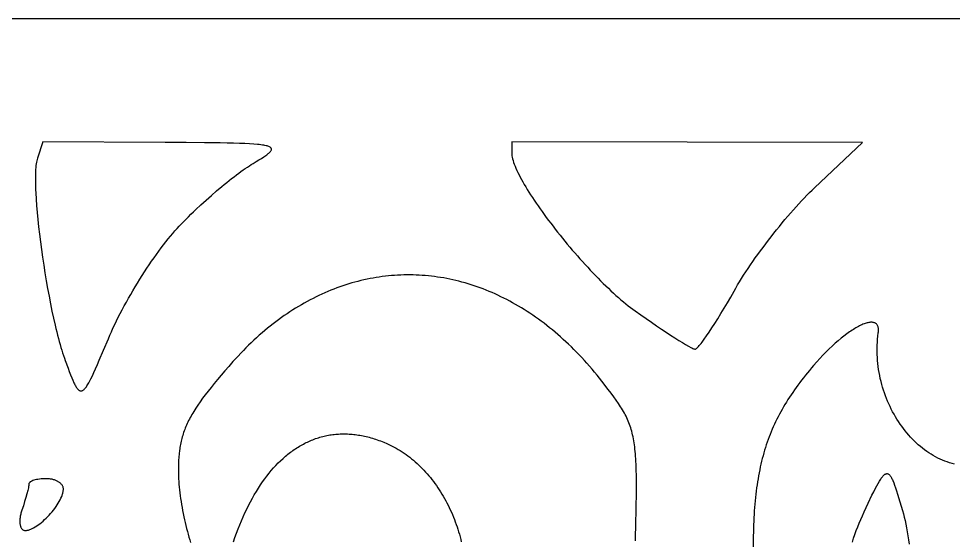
# Model space of a CAD drawing. Extents: x -452 to 452, y -1000 to 1000.
# Drawn here: x -144.6 to 157.7, y 831.2 to 1000 of the extents above; entities that cross this region are included whole.
import ezdxf

# ---------------------------------------------------------------- set-up
doc = ezdxf.new("R2010")
doc.units = 0
doc.layers.add('LAYER_1', color=18, linetype='CONTINUOUS')

msp = doc.modelspace()

# ---------------------------------------------------------------- linework, layer by layer
at = {"layer": 'LAYER_1'}
for points in [[(0, -1000), (452.5, -1000), (452.5, 1000), (-452.5, 1000), (-452.5, -1000)], [(-93.39, 932.08), (-92.69, 932.83), (-91.97, 933.59), (-91.23, 934.35), (-90.47, 935.12), (-89.7, 935.89), (-88.91, 936.67), (-88.11, 937.44), (-87.3, 938.22), (-85.66, 939.76), (-83.99, 941.29), (-82.31, 942.78), (-80.63, 944.24), (-78.97, 945.64), (-78.15, 946.32), (-77.34, 946.99), (-76.54, 947.63), (-75.74, 948.26), (-74.97, 948.86), (-74.2, 949.45), (-73.45, 950), (-72.73, 950.54), (-72.01, 951.05), (-71.33, 951.53), (-70.66, 951.98), (-70.02, 952.4), (-69.4, 952.79), (-68.81, 953.15), (-67.83, 953.73), (-66.93, 954.28), (-66.1, 954.79), (-65.36, 955.27), (-64.71, 955.72), (-64.41, 955.93), (-64.14, 956.13), (-63.9, 956.33), (-63.68, 956.52), (-63.48, 956.7), (-63.31, 956.88), (-63.17, 957.05), (-63.05, 957.21), (-62.96, 957.37), (-62.9, 957.52), (-62.87, 957.66), (-62.87, 957.8), (-62.88, 957.87), (-62.9, 957.93), (-62.93, 957.99), (-62.96, 958.06), (-63.05, 958.18), (-63.17, 958.29), (-63.33, 958.4), (-63.52, 958.5), (-63.74, 958.6), (-63.99, 958.7), (-64.28, 958.79), (-64.61, 958.87), (-64.97, 958.95), (-65.37, 959.02), (-65.81, 959.1), (-66.28, 959.16), (-66.79, 959.22), (-67.34, 959.28), (-68.56, 959.39), (-69.94, 959.48), (-71.49, 959.56), (-73.22, 959.63), (-75.12, 959.69), (-77.2, 959.74), (-79.46, 959.78), (-81.92, 959.82), (-84.57, 959.84), (-90.48, 959.89), (-97.23, 959.92), (-136.82, 960.09), (-138.59, 954.85), (-138.7, 954.46), (-138.81, 954.02), (-138.9, 953.54), (-138.98, 953.01), (-139.05, 952.44), (-139.11, 951.83), (-139.16, 951.17), (-139.2, 950.48), (-139.22, 949.74), (-139.24, 948.97), (-139.24, 948.16), (-139.24, 947.32), (-139.22, 946.44), (-139.2, 945.54), (-139.16, 944.6), (-139.12, 943.63), (-139, 941.62), (-138.85, 939.5), (-138.67, 937.29), (-138.45, 935.01), (-138.2, 932.65), (-137.93, 930.24), (-137.62, 927.79), (-137.29, 925.29), (-136.93, 922.78), (-136.55, 920.24), (-136.15, 917.71), (-135.73, 915.18), (-135.28, 912.67), (-134.82, 910.19), (-134.35, 907.75), (-133.86, 905.36), (-133.35, 903.03), (-132.84, 900.78), (-132.58, 899.68), (-132.31, 898.6), (-132.05, 897.55), (-131.78, 896.52), (-131.51, 895.52), (-131.24, 894.55), (-130.96, 893.6), (-130.69, 892.69), (-130.42, 891.81), (-130.14, 890.95), (-129.86, 890.14), (-129.58, 889.36), (-128.68, 886.87), (-128.26, 885.76), (-127.87, 884.73), (-127.49, 883.79), (-127.14, 882.94), (-126.8, 882.18), (-126.63, 881.84), (-126.47, 881.52), (-126.31, 881.22), (-126.15, 880.94), (-126, 880.69), (-125.84, 880.46), (-125.69, 880.26), (-125.53, 880.08), (-125.38, 879.92), (-125.23, 879.79), (-125.08, 879.68), (-124.92, 879.6), (-124.77, 879.54), (-124.61, 879.51), (-124.46, 879.5), (-124.3, 879.52), (-124.14, 879.57), (-123.98, 879.64), (-123.81, 879.73), (-123.65, 879.85), (-123.47, 880), (-123.3, 880.18), (-123.12, 880.38), (-122.94, 880.6), (-122.75, 880.86), (-122.56, 881.14), (-122.36, 881.45), (-122.16, 881.78), (-121.95, 882.15), (-121.73, 882.54), (-121.28, 883.4), (-120.8, 884.38), (-120.29, 885.47), (-119.75, 886.68), (-119.16, 888.01), (-118.55, 889.45), (-117.18, 892.69), (-115.63, 896.42), (-115.16, 897.52), (-114.66, 898.65), (-114.14, 899.8), (-113.58, 900.97), (-113.01, 902.15), (-112.41, 903.35), (-111.79, 904.57), (-111.15, 905.79), (-110.49, 907.02), (-109.81, 908.25), (-109.12, 909.49), (-108.41, 910.73), (-107.69, 911.96), (-106.96, 913.19), (-106.21, 914.42), (-105.46, 915.64), (-104.7, 916.84), (-103.94, 918.04), (-103.17, 919.21), (-102.4, 920.37), (-101.62, 921.51), (-100.85, 922.63), (-100.07, 923.72), (-99.3, 924.79), (-98.53, 925.83), (-97.77, 926.83), (-97.02, 927.81), (-96.27, 928.74), (-95.53, 929.64), (-94.81, 930.5), (-94.09, 931.31)], [(112.8, 945.27), (128.3, 959.92), (14.87, 960.09), (14.87, 956.52), (14.87, 956.31), (14.88, 956.09), (14.91, 955.86), (14.94, 955.63), (15.02, 955.13), (15.14, 954.61), (15.29, 954.06), (15.48, 953.48), (15.69, 952.87), (15.94, 952.24), (16.21, 951.58), (16.52, 950.9), (16.85, 950.2), (17.21, 949.47), (17.59, 948.72), (18, 947.96), (18.44, 947.17), (18.9, 946.37), (19.38, 945.55), (19.89, 944.71), (20.42, 943.86), (20.97, 942.99), (21.54, 942.11), (22.13, 941.22), (22.74, 940.32), (23.37, 939.4), (24.01, 938.48), (24.67, 937.55), (25.35, 936.61), (26.04, 935.66), (26.75, 934.71), (27.47, 933.76), (28.21, 932.8), (28.95, 931.83), (29.71, 930.87), (30.48, 929.91), (31.26, 928.94), (32.04, 927.98), (32.84, 927.02), (33.64, 926.06), (34.45, 925.11), (35.27, 924.16), (36.09, 923.21), (36.92, 922.28), (37.75, 921.35), (38.59, 920.43), (39.42, 919.52), (40.26, 918.62), (41.1, 917.74), (41.94, 916.86), (42.78, 916), (43.62, 915.16), (44.46, 914.33), (45.29, 913.51), (46.12, 912.72), (46.94, 911.94), (47.76, 911.18), (48.58, 910.44), (49.39, 909.73), (50.19, 909.03), (50.98, 908.36), (51.76, 907.72), (52.54, 907.09), (53.3, 906.5), (54.06, 905.93), (54.8, 905.39), (56.57, 904.13), (58.32, 902.91), (60.02, 901.72), (61.68, 900.59), (63.28, 899.51), (64.81, 898.49), (66.26, 897.53), (67.63, 896.65), (68.89, 895.86), (70.05, 895.14), (71.09, 894.52), (72, 894), (72.78, 893.58), (73.11, 893.41), (73.4, 893.28), (73.66, 893.17), (73.87, 893.09), (74.04, 893.04), (74.17, 893.03), (74.23, 893.03), (74.29, 893.05), (74.36, 893.08), (74.43, 893.12), (74.6, 893.24), (74.8, 893.41), (75.02, 893.62), (75.26, 893.88), (75.52, 894.17), (75.8, 894.51), (76.1, 894.89), (76.43, 895.31), (77.12, 896.25), (77.89, 897.34), (78.72, 898.55), (79.6, 899.89), (80.53, 901.34), (81.5, 902.89), (82.51, 904.53), (83.55, 906.26), (84.61, 908.05), (85.68, 909.91), (86.77, 911.83), (87.33, 912.81), (87.92, 913.82), (88.54, 914.85), (89.2, 915.9), (89.88, 916.98), (90.59, 918.06), (91.32, 919.17), (92.08, 920.28), (92.86, 921.41), (93.65, 922.55), (94.47, 923.69), (95.3, 924.83), (96.15, 925.98), (97.01, 927.12), (97.88, 928.27), (98.76, 929.41), (99.65, 930.54), (100.54, 931.66), (101.44, 932.78), (102.34, 933.88), (103.25, 934.96), (104.15, 936.03), (105.05, 937.08), (105.95, 938.1), (106.84, 939.11), (107.73, 940.08), (108.6, 941.03), (109.47, 941.95), (110.32, 942.83), (111.16, 943.69), (111.99, 944.5)], [(-130.17, 847.75), (-130.18, 847.92), (-130.2, 848.09), (-130.24, 848.26), (-130.29, 848.42), (-130.35, 848.58), (-130.43, 848.74), (-130.51, 848.9), (-130.61, 849.05), (-130.73, 849.2), (-130.85, 849.34), (-130.98, 849.48), (-131.13, 849.62), (-131.29, 849.75), (-131.45, 849.88), (-131.63, 850), (-131.81, 850.11), (-132.01, 850.23), (-132.21, 850.33), (-132.42, 850.43), (-132.64, 850.52), (-132.87, 850.61), (-133.1, 850.69), (-133.34, 850.77), (-133.59, 850.84), (-133.84, 850.9), (-134.1, 850.95), (-134.36, 850.99), (-134.63, 851.03), (-134.91, 851.06), (-135.18, 851.08), (-135.47, 851.1), (-135.75, 851.1), (-136.32, 851.09), (-136.87, 851.06), (-137.41, 851.02), (-137.92, 850.96), (-138.41, 850.89), (-138.87, 850.8), (-139.3, 850.7), (-139.69, 850.58), (-140.05, 850.46), (-140.37, 850.32), (-140.65, 850.18), (-140.78, 850.1), (-140.89, 850.03), (-140.99, 849.95), (-141.08, 849.87), (-141.15, 849.78), (-141.22, 849.7), (-141.27, 849.61), (-141.3, 849.53), (-141.32, 849.44), (-141.33, 849.35), (-141.34, 849.13), (-141.38, 848.86), (-141.43, 848.53), (-141.51, 848.14), (-141.6, 847.71), (-141.72, 847.23), (-141.99, 846.16), (-142.33, 844.96), (-142.71, 843.68), (-143.13, 842.33), (-143.59, 840.96), (-143.7, 840.62), (-143.8, 840.29), (-143.89, 839.96), (-143.97, 839.63), (-144.04, 839.31), (-144.11, 839), (-144.16, 838.69), (-144.2, 838.39), (-144.23, 838.09), (-144.25, 837.81), (-144.27, 837.53), (-144.27, 837.26), (-144.26, 837), (-144.25, 836.75), (-144.22, 836.51), (-144.19, 836.28), (-144.15, 836.06), (-144.1, 835.85), (-144.04, 835.65), (-143.97, 835.47), (-143.89, 835.3), (-143.8, 835.14), (-143.71, 834.99), (-143.6, 834.86), (-143.49, 834.74), (-143.37, 834.63), (-143.24, 834.54), (-143.1, 834.47), (-142.96, 834.41), (-142.8, 834.37), (-142.64, 834.34), (-142.47, 834.33), (-142.27, 834.34), (-142.07, 834.36), (-141.86, 834.39), (-141.65, 834.43), (-141.43, 834.49), (-141.21, 834.56), (-140.98, 834.63), (-140.75, 834.72), (-140.51, 834.82), (-140.27, 834.93), (-139.79, 835.18), (-139.29, 835.47), (-138.79, 835.79), (-138.28, 836.14), (-137.77, 836.53), (-137.26, 836.94), (-136.75, 837.38), (-136.24, 837.84), (-135.74, 838.32), (-135.24, 838.82), (-134.76, 839.33), (-134.29, 839.86), (-133.83, 840.4), (-133.39, 840.95), (-132.97, 841.5), (-132.56, 842.06), (-132.19, 842.62), (-131.83, 843.18), (-131.51, 843.73), (-131.21, 844.28), (-130.95, 844.82), (-130.72, 845.35), (-130.62, 845.61), (-130.53, 845.86), (-130.45, 846.12), (-130.38, 846.36), (-130.32, 846.61), (-130.27, 846.85), (-130.23, 847.08), (-130.2, 847.31), (-130.18, 847.53)]]:
    msp.add_lwpolyline(points, close=True, dxfattribs=at)
for points in [[(54.9, 831.03), (55.05, 837.32), (55.11, 840.18), (55.16, 842.87), (55.19, 845.39), (55.21, 847.76), (55.21, 849.97), (55.19, 852.05), (55.15, 854), (55.08, 855.82), (55.04, 856.69), (54.99, 857.53), (54.94, 858.34), (54.88, 859.13), (54.81, 859.9), (54.73, 860.64), (54.65, 861.36), (54.56, 862.06), (54.46, 862.74), (54.35, 863.4), (54.23, 864.04), (54.11, 864.67), (53.97, 865.28), (53.83, 865.88), (53.67, 866.46), (53.51, 867.03), (53.34, 867.6), (53.15, 868.15), (52.96, 868.69), (52.75, 869.23), (52.54, 869.75), (52.31, 870.28), (52.08, 870.8), (51.83, 871.31), (51.56, 871.83), (51.29, 872.34), (51.01, 872.85), (50.71, 873.36), (50.4, 873.88), (50.07, 874.4), (49.74, 874.92), (49.39, 875.45), (48.64, 876.53), (47.85, 877.64), (46.99, 878.8), (46.07, 880.01), (44.05, 882.62), (43.26, 883.63), (42.46, 884.63), (41.65, 885.61), (40.84, 886.57), (40.02, 887.52), (39.19, 888.46), (38.36, 889.38), (37.53, 890.28), (36.69, 891.17), (35.84, 892.05), (34.99, 892.91), (34.14, 893.76), (33.27, 894.59), (32.41, 895.4), (31.54, 896.2), (30.66, 896.99), (29.78, 897.76), (28.9, 898.51), (28.01, 899.25), (27.12, 899.98), (26.22, 900.69), (25.32, 901.39), (24.41, 902.07), (23.5, 902.73), (22.59, 903.38), (21.67, 904.02), (20.75, 904.64), (19.83, 905.24), (18.9, 905.83), (17.97, 906.41), (17.03, 906.97), (16.1, 907.51), (15.15, 908.04), (14.21, 908.56), (13.26, 909.06), (12.31, 909.54), (11.36, 910.01), (10.4, 910.47), (9.45, 910.91), (8.49, 911.33), (7.52, 911.74), (6.56, 912.14), (5.59, 912.51), (4.62, 912.88), (3.65, 913.23), (2.67, 913.56), (1.7, 913.88), (0.72, 914.18), (-0.26, 914.47), (-1.24, 914.74), (-2.22, 915), (-3.21, 915.25), (-4.19, 915.47), (-5.18, 915.69), (-6.17, 915.88), (-7.15, 916.07), (-8.14, 916.23), (-9.13, 916.38), (-10.13, 916.52), (-11.12, 916.64), (-12.11, 916.75), (-13.1, 916.84), (-14.1, 916.92), (-15.09, 916.98), (-16.09, 917.02), (-17.08, 917.05), (-18.08, 917.07), (-19.07, 917.07), (-20.06, 917.05), (-21.06, 917.02), (-22.05, 916.97), (-23.05, 916.91), (-24.04, 916.84), (-25.03, 916.74), (-26.02, 916.64), (-27.02, 916.51), (-28.01, 916.38), (-29, 916.22), (-29.98, 916.06), (-30.97, 915.87), (-31.96, 915.67), (-32.94, 915.46), (-33.93, 915.23), (-34.91, 914.98), (-35.89, 914.72), (-36.87, 914.45), (-37.84, 914.16), (-38.82, 913.85), (-39.79, 913.53), (-40.77, 913.19), (-41.73, 912.84), (-42.7, 912.48), (-43.67, 912.09), (-44.63, 911.69), (-45.59, 911.28), (-46.55, 910.85), (-47.5, 910.41), (-48.45, 909.95), (-49.4, 909.47), (-50.35, 908.98), (-51.29, 908.48), (-52.24, 907.96), (-53.17, 907.42), (-54.11, 906.87), (-55.04, 906.3), (-55.96, 905.72), (-56.89, 905.12), (-57.81, 904.5), (-58.73, 903.88), (-59.64, 903.23), (-60.55, 902.57), (-61.45, 901.9), (-62.35, 901.2), (-63.25, 900.5), (-64.14, 899.78), (-65.03, 899.04), (-65.91, 898.29), (-66.79, 897.52), (-67.67, 896.73), (-68.54, 895.93), (-69.4, 895.12), (-70.26, 894.29), (-71.12, 893.44), (-71.96, 892.58), (-72.81, 891.71), (-73.65, 890.81), (-74.48, 889.91), (-75.31, 888.98), (-76.66, 887.46), (-77.93, 886), (-79.14, 884.59), (-80.29, 883.23), (-81.38, 881.93), (-82.4, 880.67), (-83.37, 879.45), (-84.28, 878.27), (-85.13, 877.13), (-85.93, 876.02), (-86.67, 874.95), (-87.36, 873.9), (-88.01, 872.87), (-88.31, 872.36), (-88.61, 871.86), (-88.89, 871.37), (-89.16, 870.87), (-89.41, 870.39), (-89.66, 869.9), (-89.9, 869.42), (-90.12, 868.94), (-90.34, 868.46), (-90.54, 867.98), (-90.74, 867.5), (-90.93, 867.03), (-91.1, 866.55), (-91.27, 866.08), (-91.43, 865.6), (-91.58, 865.12), (-91.72, 864.64), (-91.85, 864.16), (-91.97, 863.68), (-92.08, 863.2), (-92.19, 862.71), (-92.29, 862.22), (-92.38, 861.72), (-92.47, 861.23), (-92.54, 860.72), (-92.61, 860.21), (-92.73, 859.18), (-92.83, 858.12), (-92.9, 857.04), (-92.95, 855.92), (-92.97, 854.77), (-92.98, 853.59), (-92.98, 852.78), (-92.95, 851.94), (-92.91, 851.09), (-92.86, 850.21), (-92.79, 849.32), (-92.71, 848.4), (-92.62, 847.48), (-92.51, 846.54), (-92.39, 845.59), (-92.25, 844.64), (-92.11, 843.67), (-91.95, 842.7), (-91.78, 841.73), (-91.61, 840.75), (-91.42, 839.78), (-91.22, 838.8), (-91.01, 837.83), (-90.79, 836.87), (-90.56, 835.91), (-90.33, 834.97), (-90.08, 834.03), (-89.83, 833.11), (-89.57, 832.2), (-89.3, 831.31), (-89.03, 830.43)], [(158.09, 855.85), (157.3, 856.04), (156.51, 856.27), (155.73, 856.52), (154.96, 856.8), (154.2, 857.1), (153.44, 857.43), (152.69, 857.79), (151.95, 858.17), (151.22, 858.58), (150.5, 859.01), (149.79, 859.47), (149.09, 859.95), (148.39, 860.45), (147.71, 860.97), (147.04, 861.52), (146.38, 862.08), (145.73, 862.67), (145.1, 863.28), (144.47, 863.91), (143.86, 864.55), (143.26, 865.22), (142.68, 865.9), (142.11, 866.6), (141.55, 867.32), (141.01, 868.05), (140.48, 868.8), (139.97, 869.57), (139.47, 870.35), (138.99, 871.14), (138.52, 871.95), (138.07, 872.77), (137.64, 873.61), (137.22, 874.46), (136.83, 875.32), (136.45, 876.19), (136.08, 877.07), (135.74, 877.97), (135.42, 878.87), (135.11, 879.78), (134.83, 880.7), (134.56, 881.63), (134.32, 882.57), (134.09, 883.52), (133.89, 884.47), (133.7, 885.43), (133.54, 886.4), (133.41, 887.37), (133.29, 888.34), (133.2, 889.32), (133.13, 890.31), (133.08, 891.29), (133.05, 892.28), (133.06, 893.28), (133.08, 894.27), (133.13, 895.27), (133.21, 896.26), (133.31, 897.26), (133.43, 898.26), (133.47, 898.61), (133.5, 898.94), (133.5, 899.25), (133.49, 899.54), (133.46, 899.81), (133.42, 900.07), (133.36, 900.3), (133.28, 900.52), (133.19, 900.72), (133.08, 900.9), (132.95, 901.06), (132.82, 901.2), (132.66, 901.33), (132.5, 901.44), (132.31, 901.53), (132.12, 901.6), (131.91, 901.66), (131.69, 901.7), (131.45, 901.73), (131.21, 901.73), (130.95, 901.72), (130.68, 901.7), (130.39, 901.65), (130.1, 901.59), (129.8, 901.52), (129.48, 901.43), (129.15, 901.32), (128.82, 901.2), (128.47, 901.07), (128.12, 900.91), (127.75, 900.75), (127.38, 900.56), (127, 900.37), (126.61, 900.16), (126.21, 899.93), (125.8, 899.69), (125.39, 899.44), (124.97, 899.17), (124.54, 898.89), (124.11, 898.59), (123.22, 897.96), (122.31, 897.28), (121.38, 896.54), (120.44, 895.75), (119.48, 894.92), (118.5, 894.03), (117.52, 893.1), (116.52, 892.12), (115.52, 891.1), (114.52, 890.03), (113.52, 888.93), (112.52, 887.78), (111.83, 886.97), (111.16, 886.17), (110.5, 885.37), (109.86, 884.57), (109.23, 883.77), (108.62, 882.98), (108.02, 882.19), (107.43, 881.4), (106.86, 880.62), (106.3, 879.83), (105.75, 879.05), (105.22, 878.26), (104.7, 877.47), (104.2, 876.69), (103.7, 875.9), (103.22, 875.12), (102.76, 874.33), (102.3, 873.53), (101.86, 872.74), (101.43, 871.95), (101.01, 871.15), (100.61, 870.34), (100.21, 869.54), (99.83, 868.73), (99.46, 867.91), (99.11, 867.09), (98.76, 866.27), (98.42, 865.44), (98.1, 864.6), (97.79, 863.76), (97.49, 862.91), (97.2, 862.05), (96.92, 861.19), (96.65, 860.32), (96.39, 859.44), (96.14, 858.55), (95.9, 857.66), (95.68, 856.75), (95.46, 855.83), (95.25, 854.91), (95.06, 853.97), (94.87, 853.03), (94.69, 852.07), (94.52, 851.1), (94.36, 850.12), (94.21, 849.13), (94.07, 848.13), (93.94, 847.11), (93.82, 846.08), (93.7, 845.03), (93.6, 843.98), (93.5, 842.9), (93.41, 841.82), (93.33, 840.71), (93.26, 839.6), (93.2, 838.46), (93.14, 837.32), (93.1, 836.15), (93.05, 834.97), (93.02, 833.77), (93, 832.55), (92.98, 831.32), (92.97, 828.79)], [(-75.18, 830.64), (-74.69, 832.07), (-74.19, 833.47), (-73.67, 834.84), (-73.13, 836.18), (-72.59, 837.5), (-72.03, 838.79), (-71.46, 840.04), (-70.87, 841.27), (-70.27, 842.47), (-69.66, 843.64), (-69.04, 844.79), (-68.41, 845.9), (-67.76, 846.98), (-67.1, 848.04), (-66.43, 849.06), (-65.75, 850.05), (-65.06, 851.02), (-64.35, 851.95), (-63.63, 852.86), (-62.91, 853.73), (-62.17, 854.58), (-61.42, 855.39), (-60.66, 856.18), (-59.89, 856.93), (-59.11, 857.65), (-58.32, 858.34), (-57.93, 858.68), (-57.53, 859.01), (-57.12, 859.33), (-56.72, 859.64), (-56.31, 859.94), (-55.9, 860.24), (-55.48, 860.52), (-55.07, 860.8), (-54.65, 861.08), (-54.23, 861.34), (-53.81, 861.6), (-53.38, 861.85), (-52.96, 862.09), (-52.53, 862.32), (-52.1, 862.55), (-51.66, 862.77), (-51.23, 862.97), (-50.79, 863.18), (-50.35, 863.37), (-49.91, 863.56), (-49.46, 863.73), (-49.02, 863.9), (-48.57, 864.07), (-48.12, 864.22), (-47.67, 864.37), (-47.21, 864.5), (-46.76, 864.63), (-46.3, 864.76), (-45.84, 864.87), (-45.37, 864.98), (-44.91, 865.07), (-44.44, 865.16), (-43.98, 865.25), (-43.51, 865.32), (-43.03, 865.38), (-42.56, 865.44), (-42.09, 865.49), (-41.61, 865.53), (-41.13, 865.56), (-40.65, 865.59), (-40.17, 865.61), (-39.68, 865.61), (-39.2, 865.61), (-38.71, 865.61), (-38.22, 865.59), (-37.73, 865.56), (-37.24, 865.53), (-36.74, 865.49), (-36.25, 865.44), (-35.75, 865.38), (-35.25, 865.32), (-34.75, 865.24), (-34.25, 865.16), (-33.75, 865.07), (-33.24, 864.97), (-32.74, 864.86), (-32.23, 864.74), (-31.72, 864.62), (-31.21, 864.49), (-30.7, 864.34), (-30.19, 864.19), (-29.67, 864.03), (-29.16, 863.87), (-28.64, 863.69), (-28.12, 863.51), (-27.6, 863.32), (-27.08, 863.11), (-26.56, 862.9), (-25.51, 862.46), (-24.46, 861.98), (-23.8, 861.66), (-23.14, 861.32), (-22.49, 860.97), (-21.85, 860.59), (-21.21, 860.21), (-20.58, 859.81), (-19.96, 859.39), (-19.34, 858.95), (-18.73, 858.51), (-18.12, 858.04), (-17.53, 857.56), (-16.94, 857.07), (-16.35, 856.57), (-15.78, 856.05), (-15.21, 855.52), (-14.65, 854.97), (-14.1, 854.41), (-13.56, 853.84), (-13.03, 853.26), (-12.5, 852.67), (-11.98, 852.06), (-11.47, 851.44), (-10.97, 850.81), (-10.48, 850.17), (-10, 849.52), (-9.53, 848.86), (-9.07, 848.19), (-8.62, 847.51), (-8.18, 846.82), (-7.74, 846.12), (-7.32, 845.42), (-6.91, 844.7), (-6.51, 843.98), (-6.12, 843.24), (-5.74, 842.5), (-5.37, 841.75), (-5.01, 841), (-4.67, 840.23), (-4.33, 839.47), (-4.01, 838.69), (-3.7, 837.91), (-3.4, 837.12), (-3.11, 836.32), (-2.84, 835.53), (-2.57, 834.72), (-2.32, 833.91), (-2.08, 833.1), (-1.86, 832.28), (-1.65, 831.46), (-1.45, 830.63)], [(125.05, 830.53), (125.45, 831.81), (125.87, 833.07), (126.31, 834.3), (126.77, 835.53), (127.25, 836.74), (127.75, 837.94), (128.28, 839.13), (128.82, 840.32), (130.19, 843.22), (131.39, 845.73), (131.94, 846.84), (132.45, 847.85), (132.93, 848.77), (133.38, 849.59), (133.8, 850.32), (134, 850.65), (134.2, 850.95), (134.39, 851.23), (134.58, 851.49), (134.76, 851.72), (134.93, 851.93), (135.1, 852.11), (135.27, 852.27), (135.43, 852.41), (135.59, 852.52), (135.74, 852.61), (135.9, 852.68), (136.05, 852.72), (136.19, 852.74), (136.34, 852.73), (136.48, 852.7), (136.62, 852.65), (136.76, 852.57), (136.9, 852.47), (137.04, 852.35), (137.17, 852.2), (137.31, 852.03), (137.45, 851.83), (137.58, 851.61), (137.72, 851.37), (137.86, 851.1), (138, 850.81), (138.14, 850.5), (138.43, 849.8), (138.72, 849.01), (139.03, 848.12), (139.35, 847.14), (139.69, 846.07), (140.43, 843.64), (141.25, 840.83), (141.55, 839.77), (141.83, 838.67), (142.1, 837.53), (142.35, 836.36), (142.59, 835.14), (142.81, 833.89), (143.02, 832.6), (143.21, 831.26), (143.39, 829.89)]]:
    msp.add_lwpolyline(points, dxfattribs=at)

doc.saveas('drawing.dxf')
